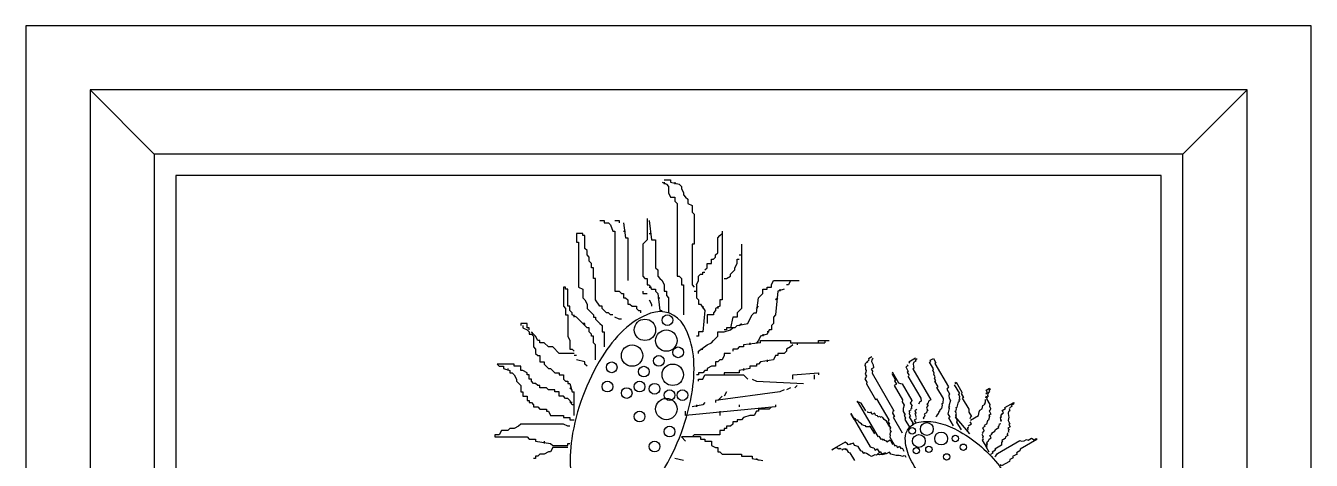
# Model space of a CAD drawing. Header units: inches. Extents: x 6 to 48.5, y 12.5 to 37.3.
# Drawn here: x 7.3347 to 7.791, y 15.0084 to 15.1627 of the extents above; entities that cross this region are included whole.
import ezdxf

# ---------------------------------------------------------------- set-up
doc = ezdxf.new("R2010")
doc.units = ezdxf.units.IN
doc.header["$MEASUREMENT"] = 0
doc.layers.add('02', color=2, linetype='Continuous')
doc.layers.add('4', color=4, linetype='Continuous')

msp = doc.modelspace()

# ---------------------------------------------------------------- linework, layer by layer
at = {"layer": '02'}
for p, q in [((7.35751, 15.13989), (7.38032, 15.11707)), ((7.74541, 15.11707), (7.76823, 15.13989)), ((7.56059, 15.10718), (7.56211, 15.10642)), ((7.54385, 15.09349), (7.54537, 15.09349)), ((7.54537, 15.09349), (7.54537, 15.09273)), ((7.5469, 15.09273), (7.54766, 15.08741)), ((7.5469, 15.08969), (7.54766, 15.08969)), ((7.54766, 15.08741), (7.54842, 15.08741)), ((7.54842, 15.08741), (7.54842, 15.07219)), ((7.60394, 15.06915), (7.60166, 15.06839)), ((7.55374, 15.06839), (7.55374, 15.06763)), ((7.55374, 15.06763), (7.55526, 15.06763)), ((7.55602, 15.06535), (7.55678, 15.06383)), ((7.55678, 15.06383), (7.55678, 15.06307)), ((7.57428, 15.06383), (7.5758, 15.06155)), ((7.5758, 15.06155), (7.57504, 15.05394)), ((7.58569, 15.05926), (7.58493, 15.05546)), ((7.57352, 15.05242), (7.57276, 15.05242)), ((7.57352, 15.05394), (7.57352, 15.05242)), ((7.57504, 15.05394), (7.57352, 15.05394)), ((7.59862, 15.0547), (7.59786, 15.05318)), ((7.53016, 15.04557), (7.5294, 15.04557)), ((7.5332, 15.04329), (7.53016, 15.04405)), ((7.5332, 15.04253), (7.5332, 15.04329)), ((7.53396, 15.04177), (7.5332, 15.04253)), ((7.64786, 15.04197), (7.64707, 15.04151)), ((7.64763, 15.04236), (7.64786, 15.04197)), ((7.65056, 15.04459), (7.64819, 15.04321)), ((7.64819, 15.04321), (7.64842, 15.04282)), ((7.57352, 15.03721), (7.57504, 15.03721)), ((7.57352, 15.03645), (7.57352, 15.03721)), ((7.57504, 15.03721), (7.5758, 15.03873)), ((7.5758, 15.03873), (7.58949, 15.03873)), ((7.58949, 15.03873), (7.59101, 15.03721)), ((7.59253, 15.03721), (7.59405, 15.03645)), ((7.60698, 15.03873), (7.61611, 15.03949)), ((7.60698, 15.03721), (7.60698, 15.03873)), ((7.61459, 15.03873), (7.61459, 15.03721)), ((7.61611, 15.03949), (7.61611, 15.03873)), ((7.64707, 15.04151), (7.64798, 15.03993)), ((7.64798, 15.03993), (7.64759, 15.0397)), ((7.64759, 15.0397), (7.64828, 15.03852)), ((7.64788, 15.03829), (7.65246, 15.03039)), ((7.5294, 15.02428), (7.5294, 15.03264)), ((7.60242, 15.03264), (7.5796, 15.0296)), ((7.5834, 15.03264), (7.58264, 15.03112)), ((7.59405, 15.03645), (7.61079, 15.03569)), ((7.60394, 15.0334), (7.60242, 15.03264)), ((7.60622, 15.03416), (7.6047, 15.0334)), ((7.6085, 15.03493), (7.60774, 15.03416)), ((7.57504, 15.02808), (7.57123, 15.02732)), ((7.57276, 15.02808), (7.57276, 15.02732)), ((7.5758, 15.02884), (7.57504, 15.02808)), ((7.5796, 15.0296), (7.5796, 15.02884)), ((7.58112, 15.03036), (7.58036, 15.0296)), ((7.58188, 15.03112), (7.58112, 15.03036)), ((7.58797, 15.02808), (7.58797, 15.02732)), ((7.65212, 15.02914), (7.65156, 15.02829)), ((7.65252, 15.02937), (7.65212, 15.02914)), ((7.65246, 15.03039), (7.65252, 15.02937)), ((7.6009, 15.02732), (7.56895, 15.02428)), ((7.56895, 15.02428), (7.56895, 15.0258)), ((7.58112, 15.0258), (7.58112, 15.02428)), ((7.65106, 15.02642), (7.65027, 15.02596)), ((7.65027, 15.02596), (7.65073, 15.02517)), ((7.65073, 15.02517), (7.65034, 15.02494)), ((7.65034, 15.02494), (7.65056, 15.02455)), ((7.65056, 15.02455), (7.65063, 15.02353)), ((7.66979, 15.01776), (7.66472, 15.02378)), ((7.65086, 15.02314), (7.65007, 15.02268)), ((7.65007, 15.02268), (7.65075, 15.02149)), ((7.66904, 15.01996), (7.66944, 15.02019)), ((7.66927, 15.01956), (7.66904, 15.01996)), ((7.66911, 15.01894), (7.66927, 15.01956)), ((7.66921, 15.02058), (7.6704, 15.02127)), ((7.6704, 15.02127), (7.66994, 15.02206)), ((7.64327, 15.01347), (7.64367, 15.0137)), ((7.64367, 15.0137), (7.64412, 15.01291)), ((7.64412, 15.01291), (7.64491, 15.01336)), ((7.64491, 15.01336), (7.64537, 15.01257)), ((7.64537, 15.01257), (7.64577, 15.0128)), ((7.64577, 15.0128), (7.64645, 15.01162)), ((7.56819, 15.0083), (7.56515, 15.00906))]:
    msp.add_line(p, q, dxfattribs=at)
for points in [[(7.38032, 15.11707), (7.38032, 14.75198), (7.74541, 14.75198), (7.74541, 15.11707)], [(7.38793, 15.10946), (7.38793, 14.75959), (7.73781, 14.75959), (7.73781, 15.10946)]]:
    msp.add_lwpolyline(points, close=True, dxfattribs=at)
for points in [[(7.56135, 15.10794), (7.56363, 15.10794), (7.56363, 15.10718), (7.56667, 15.10642)], [(7.56135, 15.10718), (7.56135, 15.10642)], [(7.56211, 15.10642), (7.56287, 15.10566), (7.56287, 15.10338), (7.56363, 15.10186), (7.56515, 15.10186), (7.56515, 15.10034), (7.56591, 15.09958), (7.56591, 15.07372), (7.56667, 15.07372), (7.56743, 15.07296), (7.56743, 15.07067), (7.56819, 15.07067), (7.56819, 15.06003)], [(7.56515, 15.10718), (7.56515, 15.10642)], [(7.56667, 15.10642), (7.56743, 15.10566), (7.56743, 15.1049), (7.56819, 15.10338), (7.56819, 15.10262), (7.56895, 15.10186), (7.56971, 15.1011), (7.56971, 15.09958), (7.57123, 15.09882), (7.57123, 15.09653), (7.572, 15.09577), (7.572, 15.08513), (7.57123, 15.08513), (7.57123, 15.07067), (7.572, 15.06991)], [(7.53853, 15.09349), (7.54005, 15.09349), (7.54005, 15.09273), (7.54157, 15.09273), (7.54233, 15.09197), (7.54309, 15.08969), (7.54385, 15.08969), (7.54385, 15.06839), (7.54537, 15.06839), (7.54613, 15.06763), (7.5469, 15.06763), (7.5469, 15.06611), (7.54766, 15.06611), (7.54842, 15.06535), (7.54842, 15.06383), (7.54918, 15.06383), (7.54994, 15.06307), (7.55146, 15.06307), (7.55146, 15.06231), (7.55222, 15.06155), (7.55298, 15.06155), (7.55298, 15.06079)], [(7.55526, 15.09425), (7.55526, 15.08665), (7.5545, 15.08589), (7.55374, 15.08513), (7.55374, 15.07372), (7.5545, 15.07296), (7.55526, 15.07296), (7.55526, 15.07067), (7.55602, 15.07067)], [(7.55602, 15.09349), (7.55678, 15.08665), (7.5583, 15.08665), (7.5583, 15.07676), (7.55906, 15.076), (7.55906, 15.07372), (7.55983, 15.07296), (7.56059, 15.07219), (7.56135, 15.07067), (7.56135, 15.06839), (7.56211, 15.06839), (7.56211, 15.06687), (7.56287, 15.06611), (7.56287, 15.06079)], [(7.54309, 15.06003), (7.54233, 15.06003), (7.54157, 15.06079), (7.54081, 15.06079), (7.53929, 15.06231), (7.53929, 15.06307), (7.53853, 15.06307), (7.53701, 15.06535), (7.53701, 15.07296), (7.53625, 15.07296), (7.53625, 15.07676), (7.53549, 15.07676), (7.53549, 15.07828), (7.53473, 15.07904), (7.53473, 15.08056), (7.53396, 15.08132), (7.53396, 15.08284), (7.5332, 15.0836), (7.5332, 15.08817), (7.53244, 15.08817), (7.53244, 15.08893), (7.53016, 15.08893), (7.53016, 15.08589), (7.53092, 15.08589), (7.53092, 15.06991), (7.53244, 15.06915), (7.53244, 15.06611), (7.5332, 15.06535), (7.53396, 15.06383), (7.53396, 15.06231), (7.53625, 15.06003), (7.53625, 15.05926), (7.53701, 15.05926), (7.53701, 15.0585), (7.53853, 15.05698), (7.53929, 15.05622), (7.53929, 15.05394), (7.54005, 15.05394), (7.54005, 15.04862)], [(7.55602, 15.08893), (7.55678, 15.08893)], [(7.5758, 15.076), (7.57656, 15.07676), (7.57656, 15.07828), (7.57808, 15.07828), (7.57808, 15.0798), (7.57884, 15.0798), (7.5796, 15.08056), (7.5796, 15.08132), (7.58036, 15.08208), (7.58036, 15.08741), (7.58112, 15.08817), (7.58188, 15.08893)], [(7.58188, 15.08969), (7.58188, 15.06535), (7.58112, 15.06535), (7.58112, 15.06307)], [(7.58873, 15.08513), (7.58873, 15.06231), (7.58721, 15.06079), (7.58721, 15.05926), (7.58569, 15.05926)], [(7.58264, 15.07296), (7.5834, 15.07296), (7.58493, 15.07372), (7.58493, 15.07448), (7.58645, 15.076), (7.58645, 15.07676), (7.58721, 15.07828), (7.58721, 15.0798), (7.58797, 15.0798)], [(7.58797, 15.08132), (7.58873, 15.08132)], [(7.57276, 15.07067), (7.57352, 15.07219), (7.57352, 15.07372), (7.57428, 15.07448), (7.57504, 15.07448), (7.57504, 15.07524), (7.5758, 15.07524)], [(7.53016, 15.05926), (7.52864, 15.06003), (7.52864, 15.06079), (7.52788, 15.06155), (7.52788, 15.06307), (7.52712, 15.06307), (7.52712, 15.06915), (7.52636, 15.06915), (7.52636, 15.06991), (7.5256, 15.06991), (7.5256, 15.06307), (7.52636, 15.06231), (7.52636, 15.06003), (7.52712, 15.06003), (7.52712, 15.05242), (7.52788, 15.0509), (7.52788, 15.04786), (7.52864, 15.04786), (7.5294, 15.0471)], [(7.55602, 15.07067), (7.55678, 15.06915), (7.5583, 15.06915), (7.5583, 15.06839), (7.55906, 15.06763)], [(7.55602, 15.06991), (7.55678, 15.06991)], [(7.57276, 15.07067), (7.57276, 15.06611), (7.57352, 15.06535), (7.57352, 15.06383), (7.57428, 15.06383)], [(7.59481, 15.06611), (7.59633, 15.06763), (7.59633, 15.06915), (7.59786, 15.06915), (7.59786, 15.06991), (7.59938, 15.06991), (7.59938, 15.07067), (7.60014, 15.07219), (7.60926, 15.07219)], [(7.60242, 15.06915), (7.60242, 15.06839)], [(7.60622, 15.07219), (7.60546, 15.07067), (7.6047, 15.07067)], [(7.55906, 15.06763), (7.55983, 15.06155), (7.56059, 15.06155)], [(7.55906, 15.06611), (7.55983, 15.06611)], [(7.572, 15.06839), (7.57276, 15.06839)], [(7.59101, 15.05698), (7.59177, 15.0585), (7.59253, 15.06003), (7.59329, 15.06079), (7.59405, 15.06079), (7.59481, 15.06611)], [(7.60166, 15.06839), (7.6009, 15.06003), (7.60014, 15.05926), (7.60014, 15.05698), (7.59938, 15.05622), (7.59938, 15.0547), (7.59862, 15.0547)], [(7.60166, 15.06611), (7.6009, 15.06535)], [(7.5294, 15.05926), (7.5294, 15.06003)], [(7.57504, 15.06307), (7.57504, 15.06231)], [(7.58112, 15.06307), (7.5796, 15.06231), (7.5796, 15.06155), (7.57884, 15.06079), (7.57884, 15.06003), (7.57656, 15.06003), (7.57656, 15.05698)], [(7.58036, 15.06307), (7.58036, 15.06231)], [(7.59405, 15.06231), (7.59481, 15.06307)], [(7.51343, 15.0547), (7.51343, 15.05546), (7.51267, 15.05546), (7.51267, 15.05698), (7.51039, 15.05698), (7.51039, 15.05622)], [(7.51115, 15.05622), (7.51115, 15.05546), (7.51267, 15.0547), (7.51343, 15.05394), (7.51343, 15.05318), (7.51419, 15.05318), (7.51495, 15.05242), (7.51495, 15.04862), (7.51571, 15.04786), (7.51571, 15.04633), (7.51647, 15.04557), (7.51723, 15.04557), (7.51723, 15.04329), (7.51875, 15.04329), (7.51875, 15.04253), (7.52027, 15.04101), (7.52103, 15.04101), (7.52256, 15.03949), (7.52408, 15.03949), (7.52408, 15.03873), (7.5256, 15.03873), (7.5256, 15.03721), (7.52636, 15.03645), (7.52712, 15.03645), (7.52712, 15.03569), (7.52788, 15.03569)], [(7.53701, 15.04405), (7.53701, 15.04938), (7.53625, 15.05014), (7.53625, 15.05242), (7.53549, 15.05242), (7.53549, 15.05318), (7.53473, 15.05394), (7.53473, 15.05546), (7.53396, 15.05546), (7.53016, 15.05926)], [(7.5332, 15.05622), (7.5332, 15.05698), (7.53244, 15.05698)], [(7.54613, 15.0585), (7.54537, 15.0585), (7.54385, 15.05926)], [(7.57656, 15.04938), (7.57808, 15.05014), (7.57884, 15.0509), (7.58036, 15.05242), (7.58036, 15.05394), (7.58264, 15.05394), (7.58493, 15.0547), (7.58569, 15.05546)], [(7.58645, 15.05546), (7.5834, 15.05546), (7.5834, 15.0547), (7.58264, 15.0547)], [(7.58645, 15.05546), (7.58721, 15.05622), (7.59101, 15.05698)], [(7.58797, 15.05622), (7.58873, 15.05698)], [(7.5294, 15.04633), (7.52408, 15.04633), (7.5218, 15.04862), (7.52027, 15.04862), (7.51875, 15.05014), (7.51723, 15.05014), (7.51723, 15.0509), (7.51647, 15.0509), (7.51571, 15.05242), (7.51495, 15.05318), (7.51419, 15.05394)], [(7.59786, 15.05318), (7.59557, 15.05242), (7.59481, 15.0509), (7.59405, 15.05014)], [(7.59557, 15.05014), (7.59557, 15.0509), (7.60622, 15.0509), (7.60622, 15.05014), (7.61839, 15.05014)], [(7.59633, 15.05318), (7.59633, 15.05242)], [(7.59862, 15.05394), (7.59786, 15.05394)], [(7.61611, 15.05014), (7.61611, 15.0509), (7.61991, 15.0509)], [(7.61839, 15.0509), (7.61839, 15.05014)], [(7.58493, 15.04633), (7.58264, 15.04633), (7.58264, 15.04557), (7.58188, 15.04405), (7.58112, 15.04405), (7.58036, 15.04329), (7.5796, 15.04329), (7.5796, 15.04177), (7.57808, 15.04177), (7.57656, 15.04101), (7.57656, 15.04025), (7.5758, 15.04025), (7.57504, 15.03949), (7.57352, 15.03949), (7.57352, 15.03873), (7.57276, 15.03873)], [(7.57352, 15.04633), (7.57352, 15.0471), (7.57656, 15.04938)], [(7.57428, 15.04786), (7.57504, 15.04786)], [(7.59557, 15.05014), (7.58949, 15.04938), (7.58949, 15.04862), (7.58797, 15.04862), (7.58721, 15.04786), (7.58569, 15.04786), (7.58569, 15.0471)], [(7.59177, 15.05014), (7.59177, 15.04938)], [(7.60698, 15.04938), (7.60622, 15.04862), (7.6047, 15.04786), (7.6047, 15.0471), (7.60394, 15.04633), (7.60166, 15.04633), (7.60166, 15.04557), (7.6009, 15.04557), (7.60014, 15.04405)], [(7.6085, 15.05014), (7.6085, 15.04938)], [(7.52788, 15.0296), (7.52712, 15.03036), (7.52636, 15.03036), (7.5256, 15.03112), (7.52408, 15.03112), (7.52408, 15.03264), (7.52256, 15.03264), (7.52256, 15.0334), (7.52027, 15.0334), (7.51951, 15.03416), (7.51723, 15.03416), (7.51723, 15.03493), (7.51647, 15.03493), (7.51571, 15.03569), (7.51495, 15.03569), (7.51419, 15.03645), (7.51419, 15.03721), (7.51343, 15.03721), (7.51343, 15.03873), (7.51267, 15.03873), (7.51267, 15.03949), (7.51115, 15.04025), (7.51039, 15.04025), (7.51039, 15.04177), (7.5081, 15.04177), (7.5081, 15.04253), (7.50202, 15.04253), (7.50278, 15.04177), (7.5043, 15.04177), (7.5043, 15.04101), (7.50658, 15.04025)], [(7.60014, 15.04405), (7.59557, 15.04329), (7.59481, 15.04253), (7.59405, 15.04253), (7.59405, 15.04177), (7.59177, 15.04177), (7.59177, 15.04101)], [(7.59786, 15.04405), (7.59786, 15.04329)], [(7.63404, 15.04398), (7.63268, 15.04267), (7.63252, 15.04205), (7.63275, 15.04165), (7.63281, 15.04063), (7.63304, 15.04024), (7.63287, 15.03962), (7.63271, 15.03899), (7.63316, 15.0382), (7.6326, 15.03735), (7.63329, 15.03617), (7.63312, 15.03554), (7.63632, 15.03001), (7.63672, 15.03024), (7.64107, 15.02274), (7.6409, 15.02211), (7.64136, 15.02133), (7.64096, 15.0211), (7.64165, 15.01991), (7.64148, 15.01929), (7.64194, 15.0185), (7.64154, 15.01827), (7.64138, 15.01765), (7.64161, 15.01725), (7.64144, 15.01663), (7.64327, 15.01347)], [(7.63325, 15.04352), (7.63347, 15.04313)], [(7.63499, 15.04506), (7.63381, 15.04438), (7.63404, 15.04398)], [(7.63522, 15.04467), (7.63545, 15.04427), (7.63505, 15.04404), (7.63489, 15.04342), (7.63557, 15.04224), (7.63564, 15.04122), (7.63485, 15.04076), (7.6353, 15.03997), (7.63514, 15.03935), (7.64291, 15.02592), (7.64252, 15.02569), (7.64235, 15.02507), (7.64304, 15.02388), (7.64265, 15.02365), (7.64585, 15.01812)], [(7.65118, 15.04442), (7.65039, 15.04396), (7.65062, 15.04357), (7.64983, 15.04311), (7.64967, 15.04249), (7.64996, 15.04107), (7.64956, 15.04085), (7.65597, 15.02979), (7.65518, 15.02933), (7.65501, 15.02871), (7.65462, 15.02848), (7.65507, 15.02769), (7.65468, 15.02746), (7.65451, 15.02684), (7.65497, 15.02605), (7.65458, 15.02582), (7.65441, 15.02519), (7.65362, 15.02474), (7.65385, 15.02434), (7.65368, 15.02372), (7.65329, 15.02349), (7.65352, 15.02309)], [(7.65944, 15.02653), (7.65984, 15.02675), (7.66017, 15.028), (7.65994, 15.0284), (7.66033, 15.02863), (7.66044, 15.03027), (7.65815, 15.03422), (7.65854, 15.03445), (7.6574, 15.03642), (7.6578, 15.03665), (7.65734, 15.03744), (7.6575, 15.03806), (7.65705, 15.03885), (7.65721, 15.03948), (7.65676, 15.04026), (7.65692, 15.04089), (7.65555, 15.04326), (7.65594, 15.04349), (7.65572, 15.04388), (7.6569, 15.04457), (7.65782, 15.04299), (7.65742, 15.04276), (7.66222, 15.03447), (7.66166, 15.03361), (7.66258, 15.03203), (7.66241, 15.03141), (7.66247, 15.03039), (7.66293, 15.0296), (7.66243, 15.02773), (7.66266, 15.02734), (7.66227, 15.02711), (7.6625, 15.02671), (7.662, 15.02484), (7.66268, 15.02366), (7.66229, 15.02343), (7.66389, 15.02066)], [(7.50582, 15.04101), (7.50582, 15.04025)], [(7.50658, 15.04025), (7.50658, 15.03949), (7.50734, 15.03949), (7.5081, 15.03873), (7.50887, 15.03721), (7.50887, 15.03645), (7.51039, 15.03493), (7.51039, 15.03264), (7.51115, 15.03264), (7.51115, 15.03112), (7.51267, 15.03112), (7.51267, 15.0296), (7.51343, 15.0296), (7.51343, 15.02884), (7.51419, 15.02884), (7.51495, 15.02808), (7.51495, 15.02732), (7.51647, 15.02732), (7.51723, 15.02656), (7.51951, 15.02656), (7.51951, 15.0258), (7.52027, 15.0258), (7.52103, 15.02428), (7.5256, 15.02428), (7.5256, 15.02352), (7.52788, 15.02352), (7.52788, 15.02276), (7.5294, 15.02276)], [(7.59177, 15.04101), (7.58797, 15.04025), (7.58797, 15.03949), (7.58264, 15.03949), (7.58264, 15.03873)], [(7.58949, 15.04101), (7.58949, 15.04025)], [(7.6421, 15.03916), (7.64347, 15.03679), (7.64308, 15.03656), (7.64377, 15.03538), (7.64298, 15.03492), (7.64595, 15.02979), (7.64578, 15.02916), (7.64647, 15.02798), (7.64614, 15.02673), (7.6462, 15.02571), (7.64689, 15.02453), (7.64649, 15.0243), (7.64695, 15.02351), (7.64678, 15.02289), (7.64838, 15.02012)], [(7.64227, 15.03978), (7.64456, 15.03583), (7.64518, 15.03567), (7.6458, 15.0355), (7.64923, 15.02958), (7.64907, 15.02896), (7.64867, 15.02873), (7.64936, 15.02754), (7.64896, 15.02731), (7.64919, 15.02692), (7.6488, 15.02669)], [(7.52788, 15.03569), (7.52864, 15.03264), (7.5294, 15.03264)], [(7.52788, 15.03416), (7.52864, 15.0334)], [(7.66684, 15.01921), (7.66524, 15.02197), (7.66541, 15.0226), (7.66472, 15.02378), (7.66512, 15.02401), (7.66489, 15.02441), (7.66505, 15.02503), (7.6646, 15.02582), (7.66499, 15.02605), (7.66516, 15.02667), (7.66493, 15.02707), (7.66532, 15.0273), (7.66582, 15.02917), (7.66622, 15.0294), (7.66599, 15.02979), (7.66638, 15.03002), (7.66615, 15.03041), (7.66632, 15.03104), (7.66586, 15.03183), (7.66626, 15.03206), (7.66443, 15.03522)], [(7.66482, 15.03544), (7.66459, 15.03584), (7.66499, 15.03607), (7.66705, 15.03251), (7.66688, 15.03189), (7.66757, 15.03071), (7.66717, 15.03048), (7.66946, 15.02653), (7.66952, 15.02551), (7.67044, 15.02393), (7.67004, 15.0237), (7.66988, 15.02308)], [(7.67588, 15.03183), (7.67565, 15.03222), (7.67605, 15.03245), (7.67559, 15.03324), (7.67677, 15.03393), (7.677, 15.03353), (7.67661, 15.03331), (7.67684, 15.03291), (7.67628, 15.03206), (7.67611, 15.03143), (7.67634, 15.03104), (7.67594, 15.03081), (7.67578, 15.03019), (7.67692, 15.02821), (7.67676, 15.02759), (7.67721, 15.0268), (7.67705, 15.02618), (7.67665, 15.02595), (7.67734, 15.02476), (7.67655, 15.0243), (7.67678, 15.02391), (7.67644, 15.02266), (7.67605, 15.02243), (7.67572, 15.02119), (7.67493, 15.02073), (7.67516, 15.02033), (7.67437, 15.01988), (7.67482, 15.01909), (7.67466, 15.01846), (7.67426, 15.01823), (7.67449, 15.01784)], [(7.5294, 15.02808), (7.52864, 15.02808), (7.52788, 15.0296)], [(7.52864, 15.02884), (7.52788, 15.02884)], [(7.6009, 15.02808), (7.6009, 15.02732)], [(7.6329, 15.02592), (7.63129, 15.02868), (7.63067, 15.02885), (7.63005, 15.02901), (7.62982, 15.02941), (7.63714, 15.01677), (7.63753, 15.017), (7.63822, 15.01582), (7.63861, 15.01604), (7.63884, 15.01565), (7.63924, 15.01588), (7.63947, 15.01548), (7.64009, 15.01532), (7.64032, 15.01492), (7.6415, 15.01561), (7.64242, 15.01403)], [(7.6701, 15.02268), (7.67287, 15.02428), (7.6732, 15.02553), (7.67337, 15.02615), (7.67416, 15.02661), (7.67432, 15.02724), (7.67449, 15.02786), (7.67528, 15.02832), (7.67505, 15.02871), (7.67545, 15.02894), (7.67538, 15.02996)], [(7.67555, 15.03058), (7.67572, 15.03121)], [(7.68068, 15.02354), (7.68108, 15.02377), (7.68085, 15.02416), (7.68141, 15.02501), (7.68181, 15.02524), (7.68135, 15.02603), (7.68253, 15.02672), (7.68231, 15.02711), (7.68546, 15.02894), (7.6853, 15.02832), (7.68451, 15.02786), (7.68474, 15.02747), (7.68395, 15.02701)], [(7.59938, 15.02732), (7.59862, 15.02656), (7.59481, 15.02656), (7.59481, 15.0258), (7.59405, 15.0258), (7.59329, 15.02428), (7.59177, 15.02428), (7.58949, 15.02352), (7.58873, 15.02276), (7.58721, 15.02276), (7.58721, 15.022), (7.58569, 15.022), (7.58569, 15.02123), (7.58493, 15.02047), (7.5834, 15.02047), (7.5834, 15.01971), (7.58264, 15.01971), (7.58264, 15.01895), (7.58112, 15.01895), (7.58112, 15.01743), (7.572, 15.01743), (7.57123, 15.01667)], [(7.63606, 15.01773), (7.63446, 15.02049), (7.63406, 15.02026), (7.63304, 15.0202), (7.63281, 15.0206), (7.63219, 15.02076), (7.63157, 15.02093), (7.63134, 15.02132), (7.63049, 15.02188), (7.63003, 15.02267), (7.62963, 15.02245), (7.62918, 15.02324), (7.62878, 15.02301), (7.62764, 15.02498), (7.6345, 15.01313), (7.63512, 15.01297), (7.63575, 15.0128), (7.6362, 15.01201), (7.63699, 15.01247), (7.63768, 15.01128)], [(7.63772, 15.02396), (7.63732, 15.02374), (7.63709, 15.02413), (7.63647, 15.0243), (7.63601, 15.02509), (7.63522, 15.02463), (7.63477, 15.02542), (7.63437, 15.02519), (7.63375, 15.02536), (7.63352, 15.02575)], [(7.64142, 15.02031), (7.64028, 15.02228), (7.63942, 15.02284), (7.63897, 15.02363), (7.63834, 15.0238), (7.63795, 15.02357)], [(7.64903, 15.02629), (7.64824, 15.02584), (7.64846, 15.02544), (7.6483, 15.02482), (7.64876, 15.02403), (7.64836, 15.0238), (7.64973, 15.02143), (7.64934, 15.0212)], [(7.65776, 15.02397), (7.65815, 15.0242), (7.65871, 15.02505), (7.65944, 15.02653)], [(7.65888, 15.02567), (7.65927, 15.0259)], [(7.68098, 15.02212), (7.68068, 15.02354)], [(7.68418, 15.02661), (7.68378, 15.02638), (7.68401, 15.02599), (7.68362, 15.02576), (7.68345, 15.02514), (7.68351, 15.02412), (7.68374, 15.02372), (7.68357, 15.0231), (7.68341, 15.02248), (7.68409, 15.02129), (7.6837, 15.02106), (7.68416, 15.02027), (7.68337, 15.01982), (7.68382, 15.01903), (7.68343, 15.0188), (7.68366, 15.0184)], [(7.52788, 15.02047), (7.52712, 15.02047), (7.5256, 15.02123), (7.51039, 15.02123), (7.50963, 15.02047), (7.5081, 15.01971), (7.50658, 15.01971), (7.50582, 15.01895), (7.50354, 15.01895), (7.50278, 15.01743), (7.50126, 15.01743), (7.50126, 15.01667), (7.51267, 15.01667), (7.51343, 15.01591), (7.51571, 15.01591), (7.51571, 15.01515), (7.52103, 15.01439)], [(7.67674, 15.01123), (7.67559, 15.0132), (7.67599, 15.01343), (7.67576, 15.01383), (7.67616, 15.01406), (7.67593, 15.01445), (7.67609, 15.01508), (7.67649, 15.0153), (7.67665, 15.01593), (7.67744, 15.01639), (7.67699, 15.01717), (7.67778, 15.01763), (7.67755, 15.01803), (7.67873, 15.01871), (7.6789, 15.01934), (7.68008, 15.02002), (7.67985, 15.02042), (7.68025, 15.02065), (7.68041, 15.02127), (7.68081, 15.0215)], [(7.68075, 15.02252), (7.68114, 15.02275)], [(7.51875, 15.01515), (7.51875, 15.01439)], [(7.52103, 15.01439), (7.5218, 15.01363), (7.52712, 15.01363), (7.52712, 15.01439), (7.52788, 15.01439)], [(7.57428, 15.01667), (7.56743, 15.01667), (7.56895, 15.01515)], [(7.57428, 15.01667), (7.57428, 15.01591), (7.5758, 15.01591), (7.5758, 15.01515), (7.57808, 15.01515), (7.57808, 15.01363), (7.5796, 15.01287), (7.58036, 15.01287), (7.58036, 15.01135), (7.58112, 15.01135), (7.58188, 15.01059), (7.58873, 15.01059), (7.58873, 15.00983), (7.59253, 15.00983), (7.59253, 15.00906), (7.59633, 15.0083)], [(7.62849, 15.0144), (7.62668, 15.01388), (7.62645, 15.01428), (7.6256, 15.01484), (7.62086, 15.01209), (7.62244, 15.01301), (7.62329, 15.01245), (7.62369, 15.01267), (7.62392, 15.01228)], [(7.6277, 15.01394), (7.62747, 15.01434)], [(7.63807, 15.01151), (7.63672, 15.0102), (7.6361, 15.01037), (7.63492, 15.00968), (7.63406, 15.01024), (7.63321, 15.01081), (7.63259, 15.01097), (7.63219, 15.01074), (7.63173, 15.01153), (7.63111, 15.0117), (7.6302, 15.01328), (7.62895, 15.01361), (7.62849, 15.0144)], [(7.6741, 15.01761), (7.67455, 15.01682), (7.67439, 15.0162), (7.67462, 15.0158), (7.67422, 15.01557), (7.67582, 15.01281)], [(7.68326, 15.01817), (7.6831, 15.01755), (7.68333, 15.01716), (7.68254, 15.0167), (7.68237, 15.01607), (7.68119, 15.01539), (7.68141, 15.01499), (7.68102, 15.01476), (7.68108, 15.01375), (7.67871, 15.01237), (7.67894, 15.01198), (7.67776, 15.01129), (7.67799, 15.0109), (7.6772, 15.01044)], [(7.67867, 15.00971), (7.67907, 15.00994), (7.67963, 15.01079), (7.68753, 15.01537), (7.68815, 15.0152), (7.68917, 15.01527), (7.68996, 15.01572), (7.69058, 15.01556), (7.69177, 15.01624), (7.69262, 15.01568), (7.69341, 15.01614), (7.69364, 15.01574), (7.68771, 15.01231), (7.68755, 15.01169), (7.68636, 15.011), (7.68659, 15.01061), (7.68501, 15.00969), (7.68524, 15.0093), (7.68406, 15.00861), (7.68389, 15.00799), (7.68112, 15.00639), (7.6809, 15.00678), (7.6805, 15.00655)], [(7.52712, 15.01287), (7.5218, 15.01287), (7.52103, 15.01135), (7.52027, 15.01135), (7.51875, 15.01059), (7.51723, 15.01059), (7.51647, 15.00983), (7.51571, 15.00983), (7.51571, 15.00906), (7.51495, 15.00906)], [(7.62431, 15.01251), (7.62454, 15.01211), (7.62533, 15.01257), (7.62556, 15.01218), (7.62596, 15.0124), (7.62664, 15.01122), (7.62727, 15.01105), (7.62887, 15.00829)], [(7.63995, 15.01101), (7.63774, 15.01027), (7.63712, 15.01043)], [(7.63807, 15.01151), (7.63853, 15.01072)], [(7.6472, 15.00942), (7.64697, 15.00981), (7.64635, 15.00998), (7.64595, 15.00975), (7.64533, 15.00991), (7.64471, 15.01008), (7.64369, 15.01002), (7.64182, 15.01052), (7.64136, 15.01131), (7.64017, 15.01062), (7.63876, 15.01033), (7.63814, 15.01049)], [(7.59405, 15.00906), (7.59481, 15.0083)]]:
    msp.add_lwpolyline(points, dxfattribs=at)
for points in [[(7.52852, 15.01605, 0.06364), (7.52818, 15.00384, 0.103576), (7.53158, 14.99309, 0.367652), (7.54336, 14.98874, 0.103576), (7.55292, 14.99469, 0.06364), (7.56061, 15.00419, 0.099891), (7.57135, 15.03327, 0.06364), (7.57169, 15.04548, 0.103576), (7.5683, 15.05622, 0.367652), (7.55652, 15.06058, 0.103576), (7.54695, 15.05462, 0.06364), (7.53927, 15.04512, 0.099891), (7.52852, 15.01605)], [(7.66535, 15.01909, -0.099891), (7.67967, 15.00722, -0.06364), (7.68352, 15.00098, -0.103576), (7.68499, 14.99439, -0.367652), (7.68018, 14.98858, -0.103576), (7.67342, 14.9888, -0.06364), (7.66658, 14.99142, -0.099891), (7.65225, 15.00328, -0.06364), (7.64841, 15.00952, -0.103576), (7.64694, 15.01612, -0.367653), (7.65174, 15.02192, -0.103576), (7.6585, 15.02171, -0.06364), (7.66535, 15.01909, -0.049822)]]:
    msp.add_lwpolyline(points, format="xyb", dxfattribs=at)
for centre, radius in [((7.56249, 15.05812), 0.0019), ((7.5545, 15.0547), 0.0038), ((7.56211, 15.0509), 0.0038), ((7.54994, 15.04557), 0.0038), ((7.56629, 15.04671), 0.0019), ((7.54271, 15.04139), 0.0019), ((7.55412, 15.03987), 0.0019), ((7.55945, 15.04367), 0.0019), ((7.56439, 15.03873), 0.0038), ((7.54119, 15.03455), 0.0019), ((7.54804, 15.03226), 0.0019), ((7.5526, 15.03455), 0.0019), ((7.55792, 15.03378), 0.0019), ((7.56325, 15.0315), 0.0019), ((7.56781, 15.0315), 0.0019), ((7.56211, 15.02656), 0.0038), ((7.5526, 15.0239), 0.0019), ((7.56325, 15.01857), 0.0019), ((7.64938, 15.01885), 0.00114), ((7.65456, 15.01948), 0.00228), ((7.55792, 15.01325), 0.0019), ((7.65175, 15.01522), 0.00228), ((7.65967, 15.01611), 0.00228), ((7.66468, 15.01611), 0.00114), ((7.65084, 15.01179), 0.00114), ((7.65531, 15.01226), 0.00114), ((7.66161, 15.00958), 0.00114), ((7.66753, 15.01302), 0.00114)]:
    msp.add_circle(centre, radius, dxfattribs=at)
at = {"layer": '4'}
for p, q in [((7.79105, 15.16271), (7.33469, 15.16271)), ((7.33469, 15.16271), (7.33469, 14.70634)), ((7.79105, 14.70634), (7.79105, 15.16271))]:
    msp.add_line(p, q, dxfattribs=at)
msp.add_lwpolyline([(7.35751, 15.13989), (7.35751, 14.72916), (7.76823, 14.72916), (7.76823, 15.13989)], close=True, dxfattribs=at)

doc.saveas('drawing.dxf')
